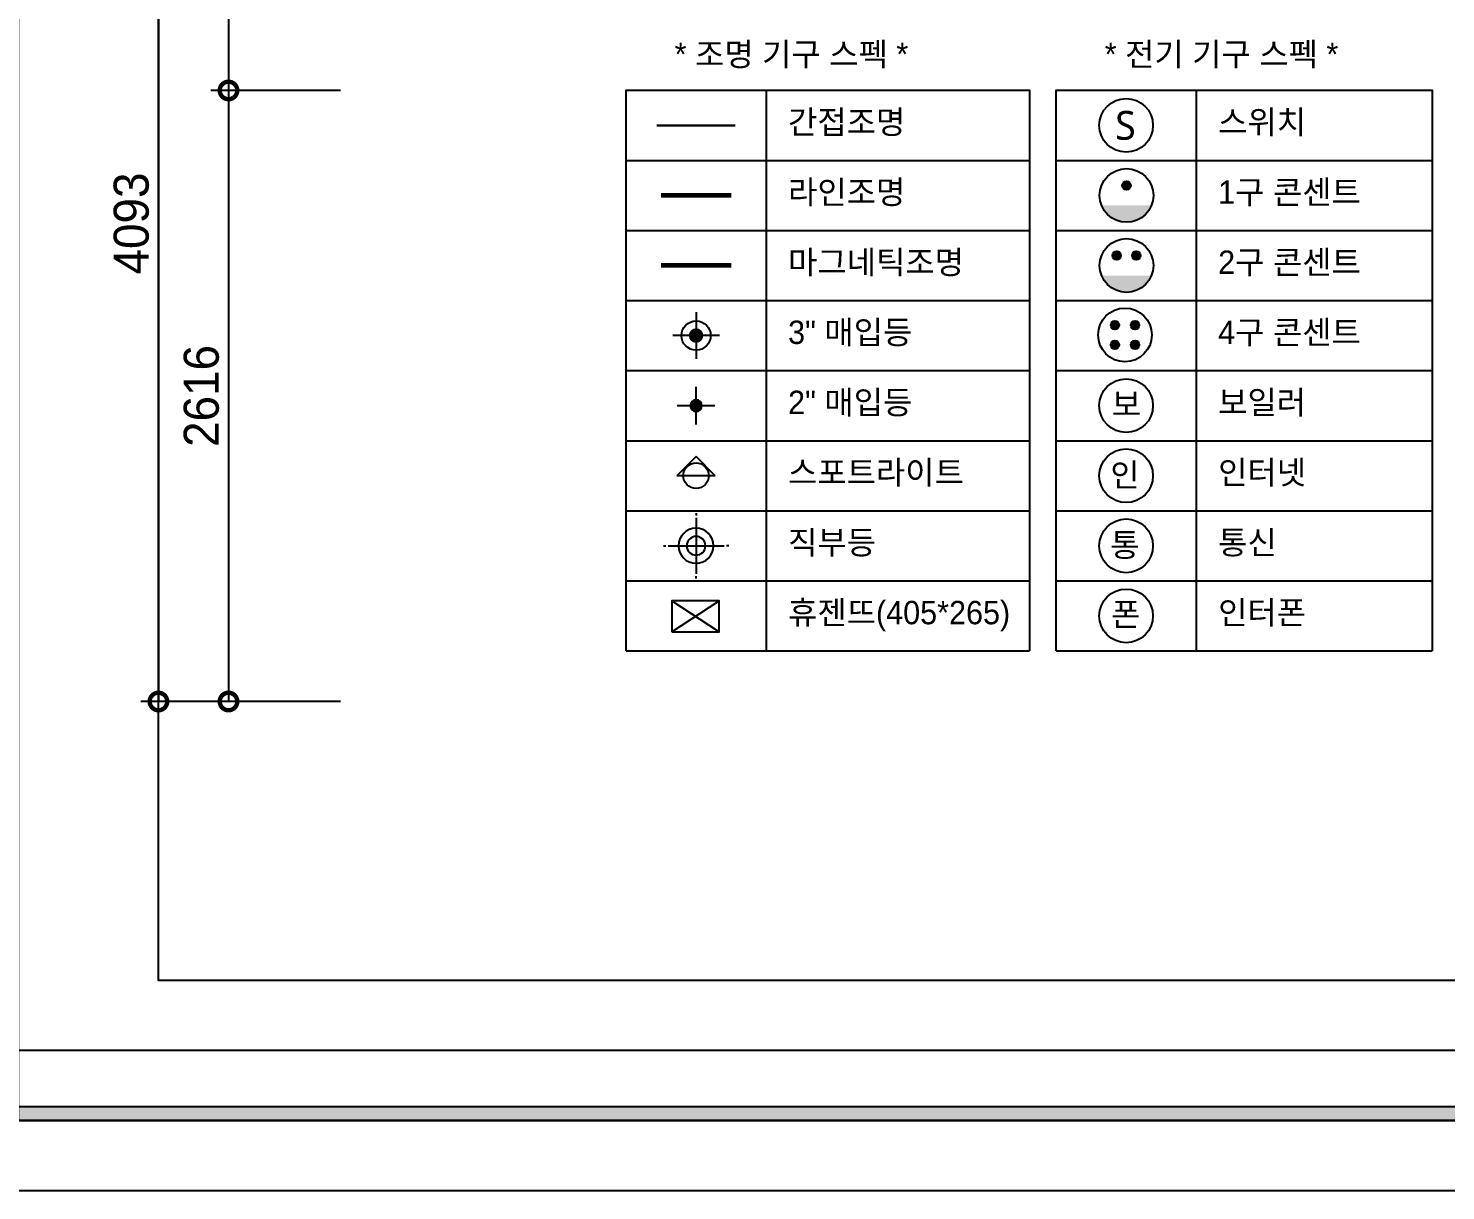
# Model space of a CAD drawing. Header units: millimetres. Extents: x 346859 to 753976, y -86090 to 5333.
# Drawn here: x 423642 to 429710, y -27949 to -22973 of the extents above; entities that cross this region are included whole.
import ezdxf
from ezdxf.enums import TextEntityAlignment as Align

# ---------------------------------------------------------------- set-up
doc = ezdxf.new("R2010")
doc.units = ezdxf.units.MM
doc.header["$LTSCALE"] = 60
doc.linetypes.add('HID', pattern=[2.5, 1.5, -1])
for name, color, linetype in [('0-ELC TEXT', 7, 'Continuous'), ('06-LIGHT', 4, 'Continuous'), ('07-DIM WAL', 5, 'Continuous'), ('3.기호.계단선', 30, 'Continuous'), ('CEIL-DOOR', 6, 'Continuous'), ('FORM(YOURNAME)-1', 1, 'Continuous'), ('FORM(YOURNAME)-11', 1, 'Continuous'), ('HAT', 8, 'Continuous'), ('RC-LIGHT', 7, 'Continuous'), ('U-LANP', 6, 'Continuous'), ('설비', 140, 'Continuous')]:
    doc.layers.add(name, color=color, linetype=linetype)
doc.styles.add('YOURNAME', font='HY울릉도M.TTF')
doc.styles.add('스타일1', font='HY울릉도M.TTF')
doc.styles.add('코레일둥고', font='Korail_Round_Gothic_Medium.ttf')
doc.dimstyles.new('60', dxfattribs={"dimscale": 60, "dimtxt": 2.5, "dimasz": 2.5, "dimexe": 1.25, "dimexo": 2, "dimtad": 1, "dimdec": 0, "dimtxsty": '스타일1', "dimblk": 'DOTSMALL', "dimcen": 2.5, "dimclrd": 1, "dimclre": 1, "dimclrt": 2, "dimadec": 0, "dimazin": 0, "dimtfac": 1, "dimtdec": 0, "dimtix": 1, "dimtmove": 0, "dimatfit": 3, "dimldrblk": 'DOTSMALL', "dimfxl": 1.25, "dimarcsym": 0})

# ---------------------------------------------------------------- blocks, each defined once
blk = doc.blocks.new('hallogen')
h = blk.add_hatch(color=256)
h.dxf.hatch_style = 1
edge = h.paths.add_edge_path()
edge.add_arc((48591.7, 60854.3), 31.2, 0, 360, ccw=False)
at = {"color": 1, "linetype": 'Continuous'}
for p, q in [((48591.7, 60954.3), (48591.7, 60754.3)), ((48691.7, 60854.3), (48491.7, 60854.3))]:
    blk.add_line(p, q, dxfattribs=at)
at = {"color": 4, "linetype": 'Continuous'}
blk.add_circle((48591.7, 60854.3), 62.5, dxfattribs=at)
blk = doc.blocks.new('1')
at = {"linetype": 'Continuous'}
h = blk.add_hatch(color=4, dxfattribs=at)
h.dxf.hatch_style = 1
edge = h.paths.add_edge_path()
edge.add_arc((11539653, -14273504), 37.5, 0, 360)
at = {"color": 1, "linetype": 'Continuous'}
for p, q in [((11539653, -14273637), (11539653, -14273370)), ((11539520, -14273504), (11539787, -14273504))]:
    blk.add_line(p, q, dxfattribs=at)
at = {"color": 4, "linetype": 'Continuous'}
for radius in [41.5, 37.5]:
    blk.add_circle((11539653, -14273504), radius, dxfattribs=at)
blk = doc.blocks.new('매입등')
at = {"layer": 'HAT', "color": 1}
for p, q in [((0, 140), (0, 130)), ((0, 120), (0, -120)), ((-140, 0), (-130, 0)), ((120, 0), (-120, 0)), ((140, 0), (130, 0)), ((-140, 0), (-130, 0)), ((0, -140), (0, -130))]:
    blk.add_line(p, q, dxfattribs=at)
blk.add_circle((0, 0), 40, dxfattribs=at)
at = {"layer": 'U-LANP'}
blk.add_circle((0, 0), 75, dxfattribs=at)
blk = doc.blocks.new('A$C59950440')
at = {"layer": 'CEIL-DOOR'}
blk.add_blockref('매입등', (140, 140), dxfattribs=at)
blk = doc.blocks.new('FORM-ELEVATION')
at = {"layer": 'FORM(YOURNAME)-11'}
h = blk.add_hatch(color=256, dxfattribs=at)
h.dxf.hatch_style = 1
h.paths.add_polyline_path([(-10309, 35708), (71691, 35708), (71691, 35508), (-10309, 35508)])
h.paths.add_polyline_path([(-10309, -21492), (71691, -21492), (71691, -21692), (-10309, -21692)])
at = {"layer": 'Defpoints', "color": 158}
blk.add_line((62481, -20692), (-10309, -20692), dxfattribs=at)
for points in [[(-10309, -21692), (71691, -21692), (71691, 35708), (-10309, 35708)], [(-8309, 33708), (61071, 33708), (61071, -19692), (-8309, -19692)]]:
    blk.add_lwpolyline(points, close=True, dxfattribs=at)
at = {"layer": 'FORM(YOURNAME)-11', "color": 250}
blk.add_lwpolyline([(-11309, -22692), (72691, -22692), (72691, 36708), (-11309, 36708)], close=True, dxfattribs=at)
at = {"layer": 'FORM(YOURNAME)-11'}
blk.add_lwpolyline([(-10309, -21492), (71691, -21492), (71691, -21692), (-10309, -21692)], close=True, dxfattribs=at)
at = {"layer": 'FORM(YOURNAME)-11', "color": 3, "style": 'YOURNAME'}
for tag, height, p in [('1', 450, (71041, -1219)), ('2', 450, (71041, -1863)), ('3', 450, (71041, -3150)), ('4', 450, (71041, -5081)), ('5', 515, (71041, -7398)), ('6', 515, (71041, -9650)), ('7', 515, (71041, -11903)), ('8', 515, (71041, -14155)), ('9', 515, (71041, -16408)), ('10', 515, (66791, -18596)), ('11', 515, (71041, -18660)), ('12', 515, (66791, -20848)), ('13', 515, (71041, -20848))]:
    blk.add_attdef(tag, text='', height=height, dxfattribs=at).set_placement(p, align=Align.MIDDLE_RIGHT)
blk = doc.blocks.new('SW')
at = {"layer": '설비', "color": 140}
blk.add_circle((11533254.1, -14277699.4), 184, dxfattribs=at)
at = {"layer": '설비', "color": 140, "insert": (11533320, -14277600.8), "char_height": 197.143, "width": 314.327, "attachment_point": 3, "style": '코레일둥고'}
blk.add_mtext('{\\fMalgun Gothic|b0|i0|c129|p50;S}', dxfattribs=at)
blk = doc.blocks.new('egoo')
at = {"layer": '설비'}
h = blk.add_hatch(color=140, dxfattribs=at)
edge = h.paths.add_edge_path()
edge.add_arc((1015645.3, 443433.7), 22.3, 0, 360)
h = blk.add_hatch(color=140, dxfattribs=at)
edge = h.paths.add_edge_path()
edge.add_arc((1015747.7, 443433.7), 22.3, 0, 360)
h = blk.add_hatch(color=140, dxfattribs=at)
edge = h.paths.add_edge_path()
edge.add_line((1015826.3, 443329.1), (1015566.6, 443329.1))
edge.add_ellipse((1015696.5, 443381.5), major_axis=(99, 99), ratio=1, start_angle=156.95778, end_angle=293.04222)
at = {"layer": '설비', "color": 140}
for centre, radius in [((1015696.5, 443381.5), 140), ((1015645.3, 443433.7), 22.3), ((1015747.7, 443433.7), 22.3)]:
    blk.add_circle(centre, radius, dxfattribs=at)
blk = doc.blocks.new('DLSXJSPT')
at = {"layer": '설비', "color": 140}
blk.add_circle((242956, 103418.4), 115, dxfattribs=at)
at = {"layer": '설비', "color": 140, "style": '코레일둥고'}
blk.add_text('인', height=100, dxfattribs=at).set_placement((242888.1, 103372))
blk = doc.blocks.new('DLSXJVHS')
at = {"layer": '설비', "color": 140}
blk.add_circle((236550.8, 103607.8), 115, dxfattribs=at)
at = {"layer": '설비', "color": 140, "style": '코레일둥고'}
blk.add_text('폰', height=100, dxfattribs=at).set_placement((236486.9, 103564.3))
blk = doc.blocks.new('DLFRN')
at = {"layer": '설비'}
h = blk.add_hatch(color=140, dxfattribs=at)
edge = h.paths.add_edge_path()
edge.add_arc((236552.3, 104850.7), 18.3, 0, 360)
h = blk.add_hatch(color=140, dxfattribs=at)
edge = h.paths.add_edge_path()
edge.add_line((236658.9, 104764.8), (236445.6, 104764.8))
edge.add_ellipse((236552.3, 104807.8), major_axis=(81.3, 81.3), ratio=1, start_angle=156.95778, end_angle=293.04222)
at = {"layer": '설비', "color": 140}
for centre, radius in [((236552.3, 104807.8), 115), ((236552.3, 104850.7), 18.3)]:
    blk.add_circle(centre, radius, dxfattribs=at)
blk = doc.blocks.new('QHDLFFJ')
at = {"layer": '설비', "color": 140}
blk.add_circle((236550.8, 104207.8), 115, dxfattribs=at)
at = {"layer": '설비', "color": 140, "style": '코레일둥고'}
blk.add_text('보 ', height=100, dxfattribs=at).set_placement((236489.6, 104163.9))
blk = doc.blocks.new('4RNZHS')
at = {"layer": '설비'}
h = blk.add_hatch(color=140, dxfattribs=at)
edge = h.paths.add_edge_path()
edge.add_arc((244434.2, 96095.3), 18.3, -90, 270, ccw=False)
h = blk.add_hatch(color=140, dxfattribs=at)
edge = h.paths.add_edge_path()
edge.add_arc((244520, 96095.3), 18.3, 270, 630)
h = blk.add_hatch(color=140, dxfattribs=at)
edge = h.paths.add_edge_path()
edge.add_arc((244434.2, 96011.2), 18.3, -90, 270, ccw=False)
h = blk.add_hatch(color=140, dxfattribs=at)
edge = h.paths.add_edge_path()
edge.add_arc((244520, 96011.2), 18.3, 270, 630)
at = {"layer": '설비', "color": 140}
for centre, radius in [((244477.1, 96053.3), 115), ((244434.2, 96095.3), 18.3), ((244520, 96095.3), 18.3), ((244434.2, 96011.2), 18.3), ((244520, 96011.2), 18.3)]:
    blk.add_circle(centre, radius, dxfattribs=at)
blk = doc.blocks.new('xhdtls')
at = {"layer": '설비', "color": 140}
blk.add_circle((428342.1, -5451.2), 115, dxfattribs=at)
at = {"layer": '설비', "color": 140, "style": '코레일둥고'}
blk.add_text('통', height=100, dxfattribs=at).set_placement((428274.2, -5497.6))
blk = doc.blocks.new('_DotSmall')
at = {"color": 0, "linetype": 'ByBlock', "const_width": 0.5}
blk.add_lwpolyline([(-0.0625, 0, 1), (0.0625, 0, 1)], format="xyb", close=True, dxfattribs=at)
blk = doc.blocks.new('*D248')
at = {"layer": '07-DIM WAL', "color": 1, "lineweight": -2, "transparency": 16777216}
for p, q in [((424978.7, -21762.4), (424123.7, -21762.4)), ((424198.7, -21762.4), (424198.7, -25855.4)), ((424978.7, -25855.4), (424123.7, -25855.4))]:
    blk.add_line(p, q, dxfattribs=at)
at = {"layer": 'Defpoints', "color": 0, "transparency": 16777216}
for p in [(425098.7, -21762.4), (424198.7, -25855.4), (425098.7, -25855.4)]:
    blk.add_point(p, dxfattribs=at)
at = {"layer": '07-DIM WAL', "color": 1, "lineweight": -2, "transparency": 16777216, "xscale": 150, "yscale": 150, "zscale": 150}
for p, rotation in [((424198.7, -21762.4), 90), ((424198.7, -25855.4), 270)]:
    blk.add_blockref('_DotSmall', p, dxfattribs=dict(at, rotation=rotation))
at = {"layer": '07-DIM WAL', "color": 2, "transparency": 16777216, "insert": (424083.1, -23808.9), "char_height": 150, "attachment_point": 5, "rotation": 90, "style": '스타일1'}
blk.add_mtext('4093', dxfattribs=at)
blk = doc.blocks.new('*D249')
at = {"layer": '07-DIM WAL', "color": 1, "lineweight": -2, "transparency": 16777216}
for p, q in [((424978.7, -21762.4), (424423.7, -21762.4)), ((424498.7, -21762.4), (424498.7, -23239.4)), ((424978.7, -23239.4), (424423.7, -23239.4))]:
    blk.add_line(p, q, dxfattribs=at)
at = {"layer": 'Defpoints', "color": 0, "transparency": 16777216}
for p in [(425098.7, -21762.4), (424498.7, -23239.4), (425098.7, -23239.4)]:
    blk.add_point(p, dxfattribs=at)
at = {"layer": '07-DIM WAL', "color": 1, "lineweight": -2, "transparency": 16777216, "xscale": 150, "yscale": 150, "zscale": 150}
for p, rotation in [((424498.7, -21762.4), 90), ((424498.7, -23239.4), 270)]:
    blk.add_blockref('_DotSmall', p, dxfattribs=dict(at, rotation=rotation))
at = {"layer": '07-DIM WAL', "color": 2, "transparency": 16777216, "insert": (424386, -22500.9), "char_height": 150, "attachment_point": 5, "rotation": 90, "style": '스타일1'}
blk.add_mtext('1477', dxfattribs=at)
blk = doc.blocks.new('*D250')
at = {"layer": '07-DIM WAL', "color": 1, "lineweight": -2, "transparency": 16777216}
for p, q in [((424978.7, -23239.4), (424423.7, -23239.4)), ((424498.7, -23239.4), (424498.7, -25855.4)), ((424978.7, -25855.4), (424423.7, -25855.4))]:
    blk.add_line(p, q, dxfattribs=at)
at = {"layer": 'Defpoints', "color": 0, "transparency": 16777216}
for p in [(425098.7, -23239.4), (424498.7, -25855.4), (425098.7, -25855.4)]:
    blk.add_point(p, dxfattribs=at)
at = {"layer": '07-DIM WAL', "color": 1, "lineweight": -2, "transparency": 16777216, "xscale": 150, "yscale": 150, "zscale": 150}
for p, rotation in [((424498.7, -23239.4), 90), ((424498.7, -25855.4), 270)]:
    blk.add_blockref('_DotSmall', p, dxfattribs=dict(at, rotation=rotation))
at = {"layer": '07-DIM WAL', "color": 2, "transparency": 16777216, "insert": (424383.1, -24547.4), "char_height": 150, "attachment_point": 5, "rotation": 90, "style": '스타일1'}
blk.add_mtext('2616', dxfattribs=at)

msp = doc.modelspace()

# ---------------------------------------------------------------- linework, layer by layer
at = {"color": 4}
for p, q in [((426500.7, -24806.9), (426418.8, -24888.8)), ((426582.6, -24888.8), (426500.7, -24806.9)), ((426582.6, -24888.8), (426418.8, -24888.8))]:
    msp.add_line(p, q, dxfattribs=at)
msp.add_circle((426500.7, -24888.8), 54.6, dxfattribs=at)
at = {"layer": '0-ELC TEXT'}
for p, q in [((426800.7, -23238.8), (426800.7, -25638.8)), ((428642.1, -23238.8), (428642.1, -25638.8)), ((426200.7, -23538.8), (427928.9, -23538.8)), ((428042.1, -23538.8), (429653, -23538.8)), ((426200.7, -23838.8), (427928.9, -23838.8)), ((428042.1, -23838.8), (429653, -23838.8)), ((426200.7, -24138.8), (427928.9, -24138.8)), ((428042.1, -24138.8), (429653, -24138.8)), ((426200.7, -24438.8), (427928.9, -24438.8)), ((428042.1, -24438.8), (429653, -24438.8)), ((426200.7, -24738.8), (427928.9, -24738.8)), ((428042.1, -24738.8), (429653, -24738.8)), ((426200.7, -25038.8), (427928.9, -25038.8)), ((428042.1, -25038.8), (429653, -25038.8)), ((426200.7, -25338.8), (427928.9, -25338.8)), ((428042.1, -25338.8), (429653, -25338.8)), ((426200.7, -25638.8), (427928.9, -25638.8)), ((428042.1, -25638.8), (429653, -25638.8))]:
    msp.add_line(p, q, dxfattribs=at)
for points in [[(426200.7, -25638.8), (426200.7, -23238.8), (427928.9, -23238.8), (427928.9, -25638.8)], [(428042.1, -25638.8), (428042.1, -23238.8), (429653, -23238.8), (429653, -25638.8)]]:
    msp.add_lwpolyline(points, dxfattribs=at)
at = {"layer": '06-LIGHT', "color": 10, "linetype": 'HID', "const_width": 10}
msp.add_lwpolyline([(426669.5, -23388.8), (426331.9, -23388.8)], dxfattribs=at)
at = {"layer": '3.기호.계단선'}
for p, q in [((426397.3, -25557.5), (426599.8, -25425)), ((426397.3, -25425), (426599.8, -25557.5))]:
    msp.add_line(p, q, dxfattribs=at)
at = {"layer": '3.기호.계단선', "const_width": 20}
msp.add_lwpolyline([(426651.7, -23988.7), (426350.1, -23988.7)], dxfattribs=at)
at = {"layer": '3.기호.계단선'}
msp.add_lwpolyline([(426397.3, -25557.5), (426599.8, -25557.5), (426599.8, -25425), (426397.3, -25425)], close=True, dxfattribs=at)
at = {"layer": '설비', "color": 140, "const_width": 20}
msp.add_lwpolyline([(426651.7, -23688.7), (426350.1, -23688.7)], dxfattribs=at)

# ---------------------------------------------------------------- block references
at = {"layer": 'FORM(YOURNAME)-1', "xscale": 0.3000000000000002, "yscale": 0.3000000000000002, "zscale": 0.3000000000000002}
msp.add_blockref('FORM-ELEVATION', (426691.3, -21141.9), dxfattribs=at)
at = {"layer": 'RC-LIGHT'}
msp.add_blockref('hallogen', (377909, -85143), dxfattribs=at)
at = {"layer": 'RC-LIGHT', "xscale": -0.6024096385271789, "yscale": 0.6024096385271789, "zscale": 0.6024096385271789}
msp.add_blockref('1', (7378099.2, 8573907.5), dxfattribs=at)
at = {"layer": 'RC-LIGHT', "xscale": -1}
msp.add_blockref('A$C59950440', (426640.7, -25328.8), dxfattribs=at)
at = {"layer": '설비', "color": 140}
for name, p, xscale, yscale, zscale in [('SW', (-6779941.7, 8900173.4), 0.625, 0.625, 0.625), ('egoo', (-405978.5, -388195), 0.8214285869294655, 0.8214285869294655, 0.8214285869294655)]:
    msp.add_blockref(name, p, dxfattribs=dict(at, xscale=xscale, yscale=yscale, zscale=zscale))
at = {"layer": '설비'}
for name, p in [('DLFRN', (191791.3, -128496.6)), ('4RNZHS', (183860.1, -120339.4)), ('QHDLFFJ', (191791.3, -128796.6)), ('DLSXJSPT', (185386.1, -128307.1)), ('xhdtls', (0, -19737.6)), ('DLSXJVHS', (191791.3, -129096.6))]:
    msp.add_blockref(name, p, dxfattribs=at)

# ---------------------------------------------------------------- texts
at = {"layer": '0-ELC TEXT', "style": '코레일둥고'}
for s, p in [('* 조명 기구 스펙 *', (426409, -23134.3)), ('* 전기 기구 스펙 *', (428250.4, -23134.3)), ('간접조명', (426894.6, -23424.7)), ('스위치', (428736, -23424.7)), ('라인조명', (426894.6, -23724.7)), ('1구 콘센트', (428736, -23724.7)), ('마그네틱조명', (426894.6, -24024.7)), ('2구 콘센트', (428736, -24024.7)), ('3" 매입등', (426894.6, -24324.7)), ('4구 콘센트', (428736, -24324.7)), ('2" 매입등', (426894.6, -24624.7)), ('보일러', (428736, -24624.7)), ('스포트라이트', (426894.6, -24924.7)), ('인터넷', (428736, -24924.7)), ('직부등', (426894.6, -25224.7)), ('통신', (428736, -25224.7)), ('휴젠뜨(405*265)', (426894.6, -25524.7)), ('인터폰', (428736, -25524.7))]:
    msp.add_text(s, height=100, dxfattribs=at).set_placement(p)

# ---------------------------------------------------------------- dimensions: what is measured, and where the dimension line sits
at = {"layer": '07-DIM WAL'}
for base, p1, p2, picture, middle in [((424198.7, -25855.4), (425098.7, -21762.4), (425098.7, -25855.4), '*D248', (424083.1, -23808.9)), ((424498.7, -23239.4), (425098.7, -21762.4), (425098.7, -23239.4), '*D249', (424386, -22500.9)), ((424498.7, -25855.4), (425098.7, -23239.4), (425098.7, -25855.4), '*D250', (424383.1, -24547.4))]:
    dim = msp.add_linear_dim(base=base, p1=p1, p2=p2, angle=90, dimstyle='60', dxfattribs=at)
    dim.commit()
    dim.dimension.update_dxf_attribs({"geometry": picture, "text_midpoint": middle})

doc.saveas('drawing.dxf')
